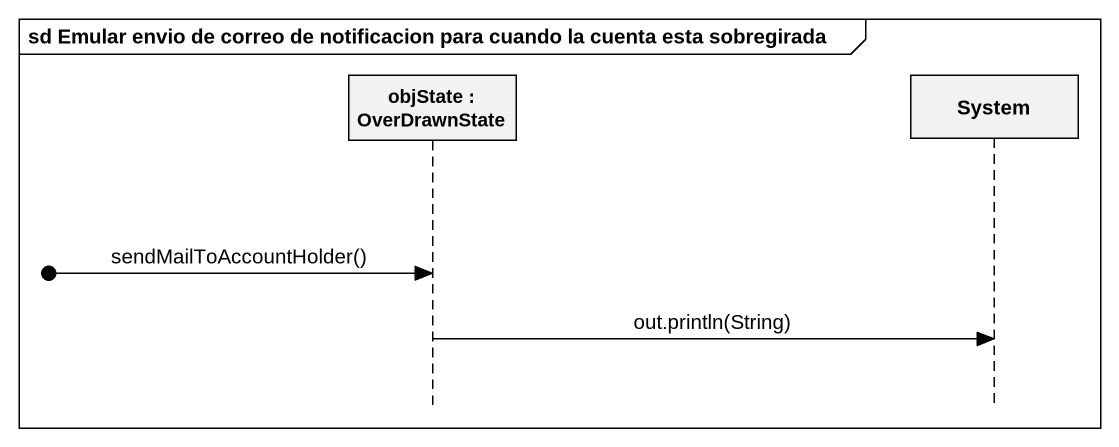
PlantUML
@startuml
mainframe sd Emular envio de correo de notificacion para cuando la cuenta esta sobregirada
hide footbox
participant "objState : OverDrawnState" as objState
participant System

[o-> objState : sendMailToAccountHolder()
objState -> System : out.println(String)
@enduml
